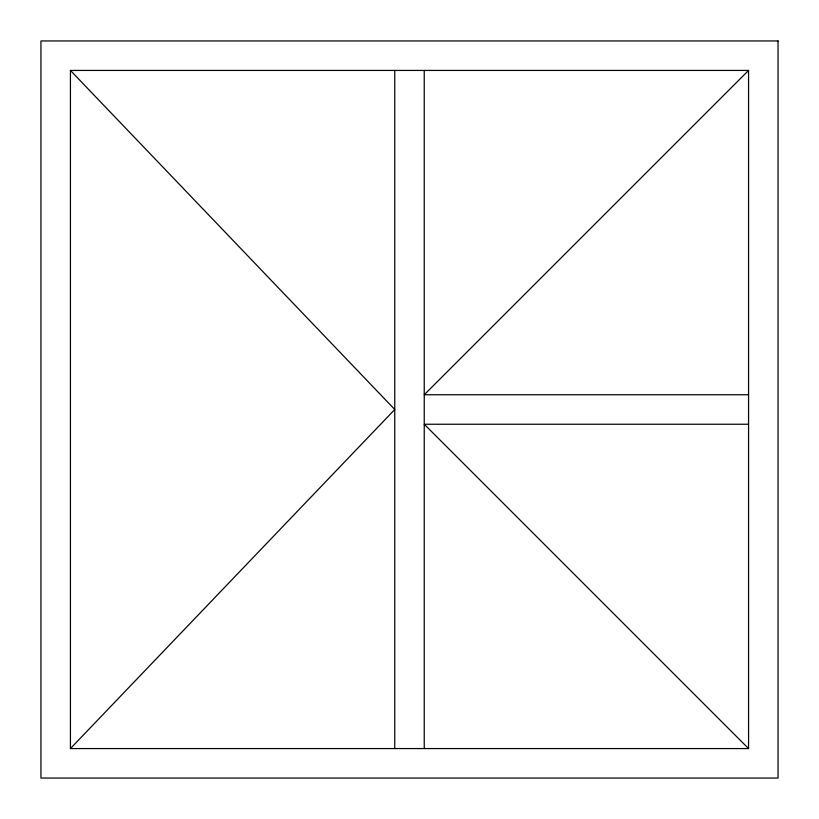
<?xml version="1.0" encoding="UTF-8"?>
<svg xmlns="http://www.w3.org/2000/svg" width="819" height="819" viewBox="0 0 819 819"><rect width="100%" height="100%" fill="white"/><g stroke="black" fill="none" stroke-linecap="round" stroke-linejoin="round"><path stroke-width="1.23" d="M70.434 748.566L394.758 409.5L70.434 70.434L748.566 70.434L748.566 748.566L70.434 748.566L70.434 70.434M748.566 70.434L424.242 394.758L748.566 394.758M748.566 424.242L424.242 424.242L748.566 748.566M424.242 70.434L424.242 748.566M394.758 70.434L394.758 748.566M778.05 40.95L40.95 40.95L40.95 778.05L778.05 778.05L778.05 40.95"/></g></svg>
